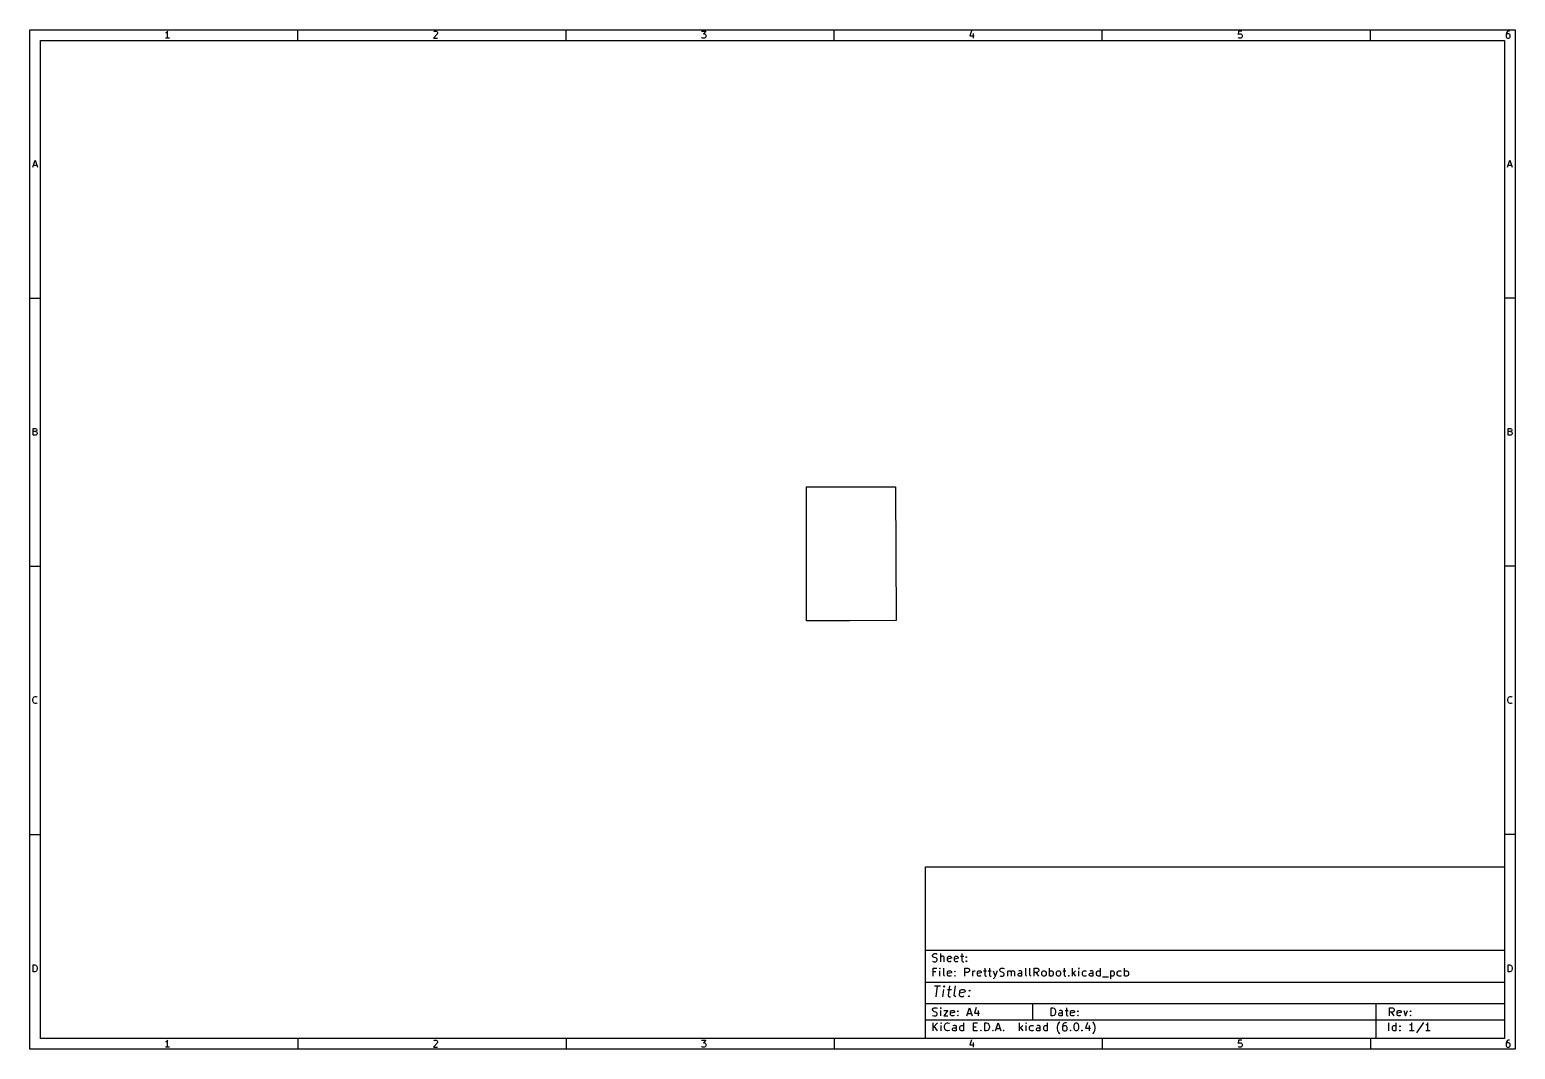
# Model space of a CAD drawing. Extents: x 28 to 814, y -567 to -28.
import ezdxf

# ---------------------------------------------------------------- set-up
doc = ezdxf.new("R2010")
doc.units = 0
doc.layers.get('0').update_dxf_attribs({"linetype": 'CONTINUOUS'})

msp = doc.modelspace()

# ---------------------------------------------------------------- linework, layer by layer
at = {"color": 7}
for points in [[(28.346484, -28.344234), (813.550318, -28.344234), (813.550318, -566.947833), (28.346484, -566.947833)], [(34.01578, -34.01353), (807.881021, -34.01353), (807.881021, -561.278537), (34.01578, -561.278537)], [(501.738998, -470.569789), (807.881021, -470.569789), (807.881021, -561.278537), (501.738998, -561.278537)], [(30.215999, -526.074741), (30.215999, -522.389698), (31.093391, -522.389698), (31.619825, -522.565177), (31.970783, -522.916132), (32.146262, -523.26709), (32.321738, -523.969002), (32.321738, -524.495436), (32.146262, -525.197349), (31.970783, -525.548304), (31.619825, -525.899262), (31.093391, -526.074741)], [(564.111384, -528.335872), (563.706435, -528.133396), (563.503959, -527.930922), (563.301485, -527.525973), (563.301485, -526.311122), (563.503959, -525.906173), (563.706435, -525.7037), (564.111384, -525.501223), (564.71881, -525.501223), (565.123759, -525.7037), (565.326232, -525.906173), (565.528708, -526.311122), (565.528708, -527.525973), (565.326232, -527.930922), (565.123759, -528.133396), (564.71881, -528.335872)], [(571.805431, -528.335872), (571.400481, -528.133396), (571.198005, -527.930922), (570.995529, -527.525973), (570.995529, -526.311122), (571.198005, -525.906173), (571.400481, -525.7037), (571.805431, -525.501223), (572.412853, -525.501223), (572.817805, -525.7037), (573.020279, -525.906173), (573.222755, -526.311122), (573.222755, -527.525973), (573.020279, -527.930922), (572.817805, -528.133396), (572.412853, -528.335872)], [(809.750537, -526.074741), (809.750537, -522.389698), (810.627929, -522.389698), (811.154363, -522.565177), (811.505321, -522.916132), (811.680799, -523.26709), (811.856276, -523.969002), (811.856276, -524.495436), (811.680799, -525.197349), (811.505321, -525.548304), (811.154363, -525.899262), (810.627929, -526.074741)], [(568.160881, -549.31227), (568.160881, -545.060297), (569.173255, -545.060297), (569.780681, -545.262773), (570.18563, -545.667723), (570.388106, -546.072672), (570.59058, -546.882571), (570.59058, -547.489996), (570.388106, -548.299895), (570.18563, -548.704844), (569.780681, -549.109794), (569.173255, -549.31227)], [(533.132728, -557.249285), (533.132728, -552.997313), (534.1451, -552.997313), (534.752526, -553.199789), (535.157475, -553.604738), (535.359951, -554.009687), (535.562424, -554.819586), (535.562424, -555.427012), (535.359951, -556.23691), (535.157475, -556.64186), (534.752526, -557.046809), (534.1451, -557.249285)], [(581.32175, -552.997313), (581.7267, -552.997313), (582.131649, -553.199789), (582.334122, -553.402262), (582.536599, -553.807211), (582.739075, -554.617113), (582.739075, -555.629485), (582.536599, -556.439386), (582.334122, -556.844336), (582.131649, -557.046809), (581.7267, -557.249285), (581.32175, -557.249285), (580.916798, -557.046809), (580.714325, -556.844336), (580.511849, -556.439386), (580.309376, -555.629485), (580.309376, -554.617113), (580.511849, -553.807211), (580.714325, -553.402262), (580.916798, -553.199789)]]:
    msp.add_lwpolyline(points, close=True, dxfattribs=at)
for points in [[(101.180072, -32.845925), (101.180072, -29.160882), (100.829117, -29.687316), (100.478159, -30.038273), (100.127204, -30.21375)], [(170.078902, -34.01353), (170.078902, -28.344234)], [(241.859623, -29.511837), (242.035099, -29.336361), (242.386057, -29.160882), (243.263448, -29.160882), (243.614403, -29.336361), (243.789882, -29.511837), (243.965361, -29.862795), (243.965361, -30.21375), (243.789882, -30.740186), (241.684144, -32.845925), (243.965361, -32.845925)], [(311.811321, -34.01353), (311.811321, -28.344234)], [(383.416562, -29.160882), (385.69778, -29.160882), (384.46943, -30.564707), (384.995867, -30.564707), (385.346822, -30.740186), (385.522301, -30.915662), (385.69778, -31.26662), (385.69778, -32.144012), (385.522301, -32.494967), (385.346822, -32.670446), (384.995867, -32.845925), (383.942996, -32.845925), (383.592041, -32.670446), (383.416562, -32.494967)], [(453.543739, -34.01353), (453.543739, -28.344234)], [(526.201849, -28.985403), (525.32446, -31.617575), (527.605674, -31.617575)], [(527.07924, -30.389228), (527.07924, -32.845925)], [(595.276157, -34.01353), (595.276157, -28.344234)], [(668.987138, -29.160882), (667.232354, -29.160882), (667.056878, -30.915662), (667.232354, -30.740186), (667.583312, -30.564707), (668.460704, -30.564707), (668.811659, -30.740186), (668.987138, -30.915662), (669.162616, -31.26662), (669.162616, -32.144012), (668.987138, -32.494967), (668.811659, -32.670446), (668.460704, -32.845925), (667.583312, -32.845925), (667.232354, -32.670446), (667.056878, -32.494967)], [(737.008576, -34.01353), (737.008576, -28.344234)], [(810.544077, -29.160882), (809.842164, -29.160882), (809.491209, -29.336361), (809.31573, -29.511837), (808.964773, -30.038273), (808.789297, -30.740186), (808.789297, -32.144012), (808.964773, -32.494967), (809.140252, -32.670446), (809.491209, -32.845925), (810.193122, -32.845925), (810.544077, -32.670446), (810.719556, -32.494967), (810.895035, -32.144012), (810.895035, -31.26662), (810.719556, -30.915662), (810.544077, -30.740186), (810.193122, -30.564707), (809.491209, -30.564707), (809.140252, -30.740186), (808.964773, -30.915662), (808.789297, -31.26662)], [(102.232943, -32.845925), (100.127204, -32.845925)], [(29.952783, -100.877486), (31.181132, -97.192443), (32.409479, -100.877486)], [(30.30374, -99.824615), (32.058521, -99.824615)], [(809.48732, -100.877486), (810.71567, -97.192443), (811.944016, -100.877486)], [(809.838278, -99.824615), (811.593059, -99.824615)], [(28.346484, -170.076652), (34.01578, -170.076652)], [(813.550318, -170.076652), (807.881021, -170.076652)], [(31.444349, -240.679642), (31.970783, -240.855121), (32.146262, -241.030599), (32.321738, -241.381554), (32.321738, -241.907991), (32.146262, -242.258946), (31.970783, -242.434425), (31.619825, -242.609904), (30.215999, -242.609904), (30.215999, -238.924861), (31.444349, -238.924861), (31.795304, -239.10034), (31.970783, -239.275816), (32.146262, -239.626774), (32.146262, -239.977729), (31.970783, -240.328687), (31.795304, -240.504166), (31.444349, -240.679642), (30.215999, -240.679642)], [(810.978887, -240.679642), (811.505321, -240.855121), (811.680799, -241.030599), (811.856276, -241.381554), (811.856276, -241.907991), (811.680799, -242.258946), (811.505321, -242.434425), (811.154363, -242.609904), (809.750537, -242.609904), (809.750537, -238.924861), (810.978887, -238.924861), (811.329842, -239.10034), (811.505321, -239.275816), (811.680799, -239.626774), (811.680799, -239.977729), (811.505321, -240.328687), (811.329842, -240.504166), (810.978887, -240.679642), (809.750537, -240.679642)], [(438.934557, -340.681722), (438.934557, -269.815532)], [(438.934557, -269.815532), (485.98972, -269.815532)], [(485.98972, -269.815532), (486.273184, -340.398257)], [(28.346484, -311.809071), (34.01578, -311.809071)], [(813.550318, -311.809071), (807.881021, -311.809071)], [(486.273184, -340.398257), (461.6857, -340.545489), (438.934557, -340.681722)], [(32.321738, -383.991365), (32.146262, -384.166843), (31.619825, -384.342322), (31.26887, -384.342322), (30.742436, -384.166843), (30.391478, -383.815886), (30.215999, -383.464931), (30.040523, -382.763018), (30.040523, -382.236584), (30.215999, -381.534671), (30.391478, -381.183713), (30.742436, -380.832758), (31.26887, -380.65728), (31.619825, -380.65728), (32.146262, -380.832758), (32.321738, -381.008234)], [(811.856276, -383.991365), (811.680799, -384.166843), (811.154363, -384.342322), (810.803408, -384.342322), (810.276974, -384.166843), (809.926016, -383.815886), (809.750537, -383.464931), (809.575061, -382.763018), (809.575061, -382.236584), (809.750537, -381.534671), (809.926016, -381.183713), (810.276974, -380.832758), (810.803408, -380.65728), (811.154363, -380.65728), (811.680799, -380.832758), (811.856276, -381.008234)], [(28.346484, -453.541489), (34.01578, -453.541489)], [(813.550318, -453.541489), (807.881021, -453.541489)], [(501.738998, -514.506838), (807.881021, -514.506838)], [(505.596143, -520.479845), (506.203569, -520.682321), (507.215941, -520.682321), (507.620893, -520.479845), (507.823366, -520.277372), (508.025842, -519.872422), (508.025842, -519.467473), (507.823366, -519.062521), (507.620893, -518.860048), (507.215941, -518.657572), (506.406042, -518.455098), (506.001093, -518.252622), (505.798616, -518.050149), (505.596143, -517.645197), (505.596143, -517.240247), (505.798616, -516.835298), (506.001093, -516.632825), (506.406042, -516.430349), (507.418417, -516.430349), (508.025842, -516.632825)], [(509.848116, -520.682321), (509.848116, -516.430349)], [(511.670389, -520.682321), (511.670389, -518.455098), (511.467913, -518.050149), (511.062964, -517.847673), (510.455541, -517.847673), (510.050589, -518.050149), (509.848116, -518.252622)], [(515.314936, -520.479845), (514.909987, -520.682321), (514.100088, -520.682321), (513.695139, -520.479845), (513.492663, -520.074896), (513.492663, -518.455098), (513.695139, -518.050149), (514.100088, -517.847673), (514.909987, -517.847673), (515.314936, -518.050149), (515.517413, -518.455098), (515.517413, -518.860048), (513.492663, -519.264997)], [(518.959486, -520.479845), (518.554534, -520.682321), (517.744635, -520.682321), (517.339686, -520.479845), (517.13721, -520.074896), (517.13721, -518.455098), (517.339686, -518.050149), (517.744635, -517.847673), (518.554534, -517.847673), (518.959486, -518.050149), (519.16196, -518.455098), (519.16196, -518.860048), (517.13721, -519.264997)], [(520.376811, -517.847673), (521.996608, -517.847673)], [(520.984233, -516.430349), (520.984233, -520.074896), (521.186709, -520.479845), (521.591659, -520.682321), (521.996608, -520.682321)], [(523.413932, -518.050149), (523.616408, -518.252622), (523.413932, -518.455098), (523.211459, -518.252622), (523.413932, -518.050149), (523.413932, -518.455098)], [(505.798616, -528.335872), (505.798616, -524.083899), (507.823366, -524.083899)], [(509.443166, -524.083899), (509.24069, -524.286375), (509.443166, -524.488849), (509.64564, -524.286375), (509.443166, -524.083899), (509.443166, -524.488849)], [(509.443166, -528.335872), (509.443166, -525.501223)], [(512.075339, -528.335872), (511.670389, -528.133396), (511.467913, -527.728446), (511.467913, -524.083899)], [(515.314936, -528.133396), (514.909987, -528.335872), (514.100088, -528.335872), (513.695139, -528.133396), (513.492663, -527.728446), (513.492663, -526.108649), (513.695139, -525.7037), (514.100088, -525.501223), (514.909987, -525.501223), (515.314936, -525.7037), (515.517413, -526.108649), (515.517413, -526.513598), (513.492663, -526.918548)], [(517.339686, -525.7037), (517.542162, -525.906173), (517.339686, -526.108649), (517.13721, -525.906173), (517.339686, -525.7037), (517.339686, -526.108649)], [(522.604033, -528.335872), (522.604033, -524.083899), (524.223831, -524.083899), (524.628783, -524.286375), (524.831256, -524.488849), (525.033732, -524.893798), (525.033732, -525.501223), (524.831256, -525.906173), (524.628783, -526.108649), (524.223831, -526.311122), (522.604033, -526.311122)], [(523.413932, -520.277372), (523.616408, -520.479845), (523.413932, -520.682321), (523.211459, -520.479845), (523.413932, -520.277372), (523.413932, -520.682321)], [(526.856006, -528.335872), (526.856006, -525.501223)], [(526.856006, -526.311122), (527.058479, -525.906173), (527.260955, -525.7037), (527.665905, -525.501223), (528.070854, -525.501223)], [(531.107979, -528.133396), (530.703029, -528.335872), (529.893128, -528.335872), (529.488178, -528.133396), (529.285705, -527.728446), (529.285705, -526.108649), (529.488178, -525.7037), (529.893128, -525.501223), (530.703029, -525.501223), (531.107979, -525.7037), (531.310452, -526.108649), (531.310452, -526.513598), (529.285705, -526.918548)], [(532.525303, -525.501223), (534.1451, -525.501223)], [(533.132728, -524.083899), (533.132728, -527.728446), (533.335201, -528.133396), (533.740151, -528.335872), (534.1451, -528.335872)], [(534.955002, -525.501223), (536.574799, -525.501223)], [(535.562424, -524.083899), (535.562424, -527.728446), (535.7649, -528.133396), (536.16985, -528.335872), (536.574799, -528.335872)], [(537.587174, -525.501223), (538.599549, -528.335872)], [(539.611924, -525.501223), (538.599549, -528.335872), (538.194599, -529.348247), (537.992123, -529.55072), (537.587174, -529.753196)], [(541.029248, -528.133396), (541.636673, -528.335872), (542.649045, -528.335872), (543.053997, -528.133396), (543.256471, -527.930922), (543.458947, -527.525973), (543.458947, -527.121024), (543.256471, -526.716072), (543.053997, -526.513598), (542.649045, -526.311122), (541.839147, -526.108649), (541.434197, -525.906173), (541.231721, -525.7037), (541.029248, -525.298747), (541.029248, -524.893798), (541.231721, -524.488849), (541.434197, -524.286375), (541.839147, -524.083899), (542.851521, -524.083899), (543.458947, -524.286375)], [(545.28122, -528.335872), (545.28122, -525.501223)], [(545.28122, -525.906173), (545.483694, -525.7037), (545.888646, -525.501223), (546.496068, -525.501223), (546.901018, -525.7037), (547.103494, -526.108649), (547.103494, -528.335872)], [(547.103494, -526.108649), (547.30597, -525.7037), (547.710919, -525.501223), (548.318342, -525.501223), (548.723294, -525.7037), (548.925767, -526.108649), (548.925767, -528.335872)], [(552.772791, -528.335872), (552.772791, -526.108649), (552.570315, -525.7037), (552.165365, -525.501223), (551.355466, -525.501223), (550.950517, -525.7037)], [(555.404963, -528.335872), (555.000014, -528.133396), (554.79754, -527.728446), (554.79754, -524.083899)], [(557.632189, -528.335872), (557.227239, -528.133396), (557.024763, -527.728446), (557.024763, -524.083899)], [(559.251986, -528.335872), (559.251986, -524.083899), (560.871786, -524.083899), (561.276736, -524.286375), (561.479212, -524.488849), (561.681685, -524.893798), (561.681685, -525.501223), (561.479212, -525.906173), (561.276736, -526.108649), (560.871786, -526.311122), (559.251986, -526.311122)], [(567.350982, -528.335872), (567.350982, -524.083899)], [(567.350982, -525.7037), (567.755931, -525.501223), (568.565833, -525.501223), (568.970782, -525.7037), (569.173255, -525.906173), (569.375732, -526.311122), (569.375732, -527.525973), (569.173255, -527.930922), (568.970782, -528.133396), (568.565833, -528.335872), (567.755931, -528.335872), (567.350982, -528.133396)], [(574.437603, -525.501223), (576.057403, -525.501223)], [(575.045028, -524.083899), (575.045028, -527.728446), (575.247502, -528.133396), (575.652454, -528.335872), (576.057403, -528.335872)], [(579.499474, -528.335872), (579.499474, -524.083899)], [(581.119274, -525.501223), (579.499474, -527.121024)], [(582.941548, -524.083899), (582.739075, -524.286375), (582.941548, -524.488849), (583.144024, -524.286375), (582.941548, -524.083899), (582.941548, -524.488849)], [(582.941548, -528.335872), (582.941548, -525.501223)], [(586.788571, -528.133396), (586.383622, -528.335872), (585.573723, -528.335872), (585.168771, -528.133396), (584.966298, -527.930922), (584.763821, -527.525973), (584.763821, -526.311122), (584.966298, -525.906173), (585.168771, -525.7037), (585.573723, -525.501223), (586.383622, -525.501223), (586.788571, -525.7037)], [(590.433118, -528.335872), (590.433118, -526.108649), (590.230645, -525.7037), (589.825696, -525.501223), (589.015794, -525.501223), (588.610845, -525.7037)], [(594.280141, -528.133396), (593.875192, -528.335872), (593.065293, -528.335872), (592.660344, -528.133396), (592.457868, -527.930922), (592.255392, -527.525973), (592.255392, -526.311122), (592.457868, -525.906173), (592.660344, -525.7037), (593.065293, -525.501223), (593.875192, -525.501223), (594.280141, -525.7037)], [(594.280141, -528.335872), (594.280141, -524.083899)], [(599.544489, -525.501223), (599.544489, -529.753196)], [(599.544489, -525.7037), (599.949438, -525.501223), (600.759337, -525.501223), (601.164289, -525.7037), (601.366762, -525.906173), (601.569238, -526.311122), (601.569238, -527.525973), (601.366762, -527.930922), (601.164289, -528.133396), (600.759337, -528.335872), (599.949438, -528.335872), (599.544489, -528.133396)], [(605.213786, -528.133396), (604.808836, -528.335872), (603.998937, -528.335872), (603.593985, -528.133396), (603.391512, -527.930922), (603.189036, -527.525973), (603.189036, -526.311122), (603.391512, -525.906173), (603.593985, -525.7037), (603.998937, -525.501223), (604.808836, -525.501223), (605.213786, -525.7037)], [(607.036059, -528.335872), (607.036059, -524.083899)], [(607.036059, -525.7037), (607.441008, -525.501223), (608.25091, -525.501223), (608.655859, -525.7037), (608.858333, -525.906173), (609.060809, -526.311122), (609.060809, -527.525973), (608.858333, -527.930922), (608.655859, -528.133396), (608.25091, -528.335872), (607.441008, -528.335872), (607.036059, -528.133396)], [(501.738998, -531.514729), (807.881021, -531.514729)], [(507.215941, -526.108649), (505.798616, -526.108649)], [(506.592993, -533.512478), (509.832593, -533.512478)], [(507.504131, -539.181775), (508.212793, -533.512478)], [(511.722357, -533.512478), (511.418644, -533.782447), (511.654867, -534.052414), (511.95858, -533.782447), (511.722357, -533.512478), (511.654867, -534.052414)], [(514.422022, -533.512478), (513.8146, -538.371876), (514.017073, -538.911809), (514.523262, -539.181775), (515.063194, -539.181775)], [(517.762859, -539.181775), (517.256671, -538.911809), (517.054197, -538.371876), (517.66162, -533.512478)], [(517.339686, -527.930922), (517.542162, -528.133396), (517.339686, -528.335872), (517.13721, -528.133396), (517.339686, -527.930922), (517.339686, -528.335872)], [(552.772791, -528.133396), (552.367841, -528.335872), (551.355466, -528.335872), (550.950517, -528.133396), (550.748041, -527.728446), (550.748041, -527.323497), (550.950517, -526.918548), (551.355466, -526.716072), (552.367841, -526.716072), (552.772791, -526.513598)], [(561.681685, -528.335872), (560.264361, -526.311122)], [(577.474727, -527.930922), (577.677201, -528.133396), (577.474727, -528.335872), (577.272251, -528.133396), (577.474727, -527.930922), (577.474727, -528.335872)], [(579.904426, -526.716072), (581.119274, -528.335872)], [(590.433118, -528.133396), (590.028169, -528.335872), (589.015794, -528.335872), (588.610845, -528.133396), (588.408371, -527.728446), (588.408371, -527.323497), (588.610845, -526.918548), (589.015794, -526.716072), (590.028169, -526.716072), (590.433118, -526.513598)], [(595.292516, -528.740821), (598.532114, -528.740821)], [(511.013695, -539.181775), (511.486137, -535.402245)], [(513.375904, -535.402245), (515.535634, -535.402245)], [(522.116069, -538.911809), (521.54239, -539.181775), (520.462525, -539.181775), (519.956336, -538.911809), (519.753863, -538.371876), (520.023829, -536.212144), (520.361285, -535.672211), (520.934964, -535.402245), (522.014832, -535.402245), (522.521018, -535.672211), (522.723494, -536.212144), (522.656001, -536.752079), (519.888846, -537.292011)], [(524.84948, -538.641843), (525.0857, -538.911809), (524.781987, -539.181775), (524.545768, -538.911809), (524.84948, -538.641843), (524.781987, -539.181775)], [(525.220683, -535.672211), (525.456903, -535.942177), (525.153193, -536.212144), (524.91697, -535.942177), (525.220683, -535.672211), (525.153193, -536.212144)], [(501.738998, -542.853322), (807.881021, -542.853322)], [(505.596143, -549.109794), (506.203569, -549.31227), (507.215941, -549.31227), (507.620893, -549.109794), (507.823366, -548.90732), (508.025842, -548.502371), (508.025842, -548.097422), (507.823366, -547.692469), (507.620893, -547.489996), (507.215941, -547.28752), (506.406042, -547.085047), (506.001093, -546.882571), (505.798616, -546.680097), (505.596143, -546.275145), (505.596143, -545.870196), (505.798616, -545.465247), (506.001093, -545.262773), (506.406042, -545.060297), (507.418417, -545.060297), (508.025842, -545.262773)], [(509.848116, -545.060297), (509.64564, -545.262773), (509.848116, -545.465247), (510.050589, -545.262773), (509.848116, -545.060297), (509.848116, -545.465247)], [(509.848116, -549.31227), (509.848116, -546.477621)], [(511.467913, -546.477621), (513.695139, -546.477621), (511.467913, -549.31227), (513.695139, -549.31227)], [(516.934737, -549.109794), (516.529787, -549.31227), (515.719886, -549.31227), (515.314936, -549.109794), (515.112463, -548.704844), (515.112463, -547.085047), (515.314936, -546.680097), (515.719886, -546.477621), (516.529787, -546.477621), (516.934737, -546.680097), (517.13721, -547.085047), (517.13721, -547.489996), (515.112463, -547.894946)], [(518.959486, -546.680097), (519.16196, -546.882571), (518.959486, -547.085047), (518.75701, -546.882571), (518.959486, -546.680097), (518.959486, -547.085047)], [(518.959486, -548.90732), (519.16196, -549.109794), (518.959486, -549.31227), (518.75701, -549.109794), (518.959486, -548.90732), (518.959486, -549.31227)], [(523.616408, -549.31227), (525.033732, -545.060297), (526.451057, -549.31227)], [(524.021358, -548.097422), (526.046107, -548.097422)], [(528.67828, -544.857821), (527.665905, -547.894946), (530.29808, -547.894946)], [(529.690654, -546.477621), (529.690654, -549.31227)], [(558.431965, -542.853322), (558.431965, -551.357267)], [(574.23513, -549.109794), (573.830177, -549.31227), (572.817805, -549.31227), (572.412853, -549.109794), (572.21038, -548.704844), (572.21038, -548.299895), (572.412853, -547.894946), (572.817805, -547.692469), (573.830177, -547.692469), (574.23513, -547.489996)], [(574.23513, -549.31227), (574.23513, -547.085047), (574.032653, -546.680097), (573.627704, -546.477621), (572.817805, -546.477621), (572.412853, -546.680097)], [(575.652454, -546.477621), (577.272251, -546.477621)], [(576.259876, -545.060297), (576.259876, -548.704844), (576.462352, -549.109794), (576.867302, -549.31227), (577.272251, -549.31227)], [(580.309376, -549.109794), (579.904426, -549.31227), (579.094525, -549.31227), (578.689575, -549.109794), (578.487102, -548.704844), (578.487102, -547.085047), (578.689575, -546.680097), (579.094525, -546.477621), (579.904426, -546.477621), (580.309376, -546.680097), (580.511849, -547.085047), (580.511849, -547.489996), (578.487102, -547.894946)], [(582.334122, -546.680097), (582.536599, -546.882571), (582.334122, -547.085047), (582.131649, -546.882571), (582.334122, -546.680097), (582.334122, -547.085047)], [(582.334122, -548.90732), (582.536599, -549.109794), (582.334122, -549.31227), (582.131649, -549.109794), (582.334122, -548.90732), (582.334122, -549.31227)], [(739.84946, -542.853322), (739.84946, -561.278537)], [(747.083886, -549.31227), (747.083886, -545.060297), (748.703686, -545.060297), (749.108635, -545.262773), (749.311111, -545.465247), (749.513585, -545.870196), (749.513585, -546.477621), (749.311111, -546.882571), (749.108635, -547.085047), (748.703686, -547.28752), (747.083886, -547.28752)], [(749.513585, -549.31227), (748.09626, -547.28752)], [(752.955658, -549.109794), (752.550709, -549.31227), (751.74081, -549.31227), (751.335858, -549.109794), (751.133385, -548.704844), (751.133385, -547.085047), (751.335858, -546.680097), (751.74081, -546.477621), (752.550709, -546.477621), (752.955658, -546.680097), (753.158135, -547.085047), (753.158135, -547.489996), (751.133385, -547.894946)], [(754.575459, -546.477621), (755.587831, -549.31227), (756.600206, -546.477621)], [(758.220006, -546.680097), (758.422479, -546.882571), (758.220006, -547.085047), (758.01753, -546.882571), (758.220006, -546.680097), (758.220006, -547.085047)], [(758.220006, -548.90732), (758.422479, -549.109794), (758.220006, -549.31227), (758.01753, -549.109794), (758.220006, -548.90732), (758.220006, -549.31227)], [(501.738998, -551.357267), (807.881021, -551.357267)], [(505.798616, -557.249285), (505.798616, -552.997313)], [(508.228316, -552.997313), (505.798616, -555.427012)], [(508.228316, -557.249285), (506.406042, -554.819586)], [(510.050589, -552.997313), (509.848116, -553.199789), (510.050589, -553.402262), (510.253065, -553.199789), (510.050589, -552.997313), (510.050589, -553.402262)], [(510.050589, -557.249285), (510.050589, -554.414637)], [(514.505038, -556.844336), (514.302562, -557.046809), (513.695139, -557.249285), (513.29019, -557.249285), (512.682764, -557.046809), (512.277815, -556.64186), (512.075339, -556.23691), (511.872865, -555.427012), (511.872865, -554.819586), (512.075339, -554.009687), (512.277815, -553.604738), (512.682764, -553.199789), (513.29019, -552.997313), (513.695139, -552.997313), (514.302562, -553.199789), (514.505038, -553.402262)], [(518.149585, -557.046809), (517.744635, -557.249285), (516.732261, -557.249285), (516.327311, -557.046809), (516.124838, -556.64186), (516.124838, -556.23691), (516.327311, -555.831961), (516.732261, -555.629485), (517.744635, -555.629485), (518.149585, -555.427012)], [(518.149585, -557.249285), (518.149585, -555.022062), (517.947112, -554.617113), (517.542162, -554.414637), (516.732261, -554.414637), (516.327311, -554.617113)], [(521.996608, -557.046809), (521.591659, -557.249285), (520.78176, -557.249285), (520.376811, -557.046809), (520.174334, -556.844336), (519.971858, -556.439386), (519.971858, -555.224536), (520.174334, -554.819586), (520.376811, -554.617113), (520.78176, -554.414637), (521.591659, -554.414637), (521.996608, -554.617113)], [(521.996608, -557.249285), (521.996608, -552.997313)], [(529.285705, -557.249285), (527.260955, -557.249285), (527.260955, -552.997313), (529.285705, -552.997313)], [(527.260955, -555.022062), (528.67828, -555.022062)], [(531.107979, -556.844336), (531.310452, -557.046809), (531.107979, -557.249285), (530.905502, -557.046809), (531.107979, -556.844336), (531.107979, -557.249285)], [(537.384701, -556.844336), (537.587174, -557.046809), (537.384701, -557.249285), (537.182225, -557.046809), (537.384701, -556.844336), (537.384701, -557.249285)], [(538.802025, -557.249285), (540.219349, -552.997313), (541.636673, -557.249285)], [(539.206974, -556.034437), (541.231721, -556.034437)], [(543.053997, -556.844336), (543.256471, -557.046809), (543.053997, -557.249285), (542.851521, -557.046809), (543.053997, -556.844336), (543.053997, -557.249285)], [(551.557943, -557.249285), (551.557943, -552.997313)], [(553.17774, -554.414637), (551.557943, -556.034437)], [(551.962892, -555.629485), (553.17774, -557.249285)], [(555.000014, -552.997313), (554.79754, -553.199789), (555.000014, -553.402262), (555.20249, -553.199789), (555.000014, -552.997313), (555.000014, -553.402262)], [(555.000014, -557.249285), (555.000014, -554.414637)], [(558.847037, -557.046809), (558.442087, -557.249285), (557.632189, -557.249285), (557.227239, -557.046809), (557.024763, -556.844336), (556.822287, -556.439386), (556.822287, -555.224536), (557.024763, -554.819586), (557.227239, -554.617113), (557.632189, -554.414637), (558.442087, -554.414637), (558.847037, -554.617113)], [(562.491584, -557.046809), (562.086635, -557.249285), (561.07426, -557.249285), (560.66931, -557.046809), (560.466837, -556.64186), (560.466837, -556.23691), (560.66931, -555.831961), (561.07426, -555.629485), (562.086635, -555.629485), (562.491584, -555.427012)], [(562.491584, -557.249285), (562.491584, -555.022062), (562.289111, -554.617113), (561.884161, -554.414637), (561.07426, -554.414637), (560.66931, -554.617113)], [(566.338607, -557.046809), (565.933658, -557.249285), (565.123759, -557.249285), (564.71881, -557.046809), (564.516334, -556.844336), (564.31386, -556.439386), (564.31386, -555.224536), (564.516334, -554.819586), (564.71881, -554.617113), (565.123759, -554.414637), (565.933658, -554.414637), (566.338607, -554.617113)], [(566.338607, -557.249285), (566.338607, -552.997313)], [(572.817805, -558.869085), (572.615329, -558.666609), (572.21038, -558.059184), (572.007904, -557.654235), (571.805431, -557.046809), (571.602954, -556.034437), (571.602954, -555.224536), (571.805431, -554.212161), (572.007904, -553.604738), (572.21038, -553.199789), (572.615329, -552.592363), (572.817805, -552.389887)], [(576.259876, -552.997313), (575.449978, -552.997313), (575.045028, -553.199789), (574.842552, -553.402262), (574.437603, -554.009687), (574.23513, -554.819586), (574.23513, -556.439386), (574.437603, -556.844336), (574.640079, -557.046809), (575.045028, -557.249285), (575.854927, -557.249285), (576.259876, -557.046809), (576.462352, -556.844336), (576.664826, -556.439386), (576.664826, -555.427012), (576.462352, -555.022062), (576.259876, -554.819586), (575.854927, -554.617113), (575.045028, -554.617113), (574.640079, -554.819586), (574.437603, -555.022062), (574.23513, -555.427012)], [(578.487102, -556.844336), (578.689575, -557.046809), (578.487102, -557.249285), (578.284626, -557.046809), (578.487102, -556.844336), (578.487102, -557.249285)], [(584.561348, -556.844336), (584.763821, -557.046809), (584.561348, -557.249285), (584.358872, -557.046809), (584.561348, -556.844336), (584.561348, -557.249285)], [(587.395997, -552.794837), (586.383622, -555.831961), (589.015794, -555.831961)], [(588.408371, -554.414637), (588.408371, -557.249285)], [(590.230645, -558.869085), (590.433118, -558.666609), (590.838068, -558.059184), (591.040544, -557.654235), (591.24302, -557.046809), (591.445493, -556.034437), (591.445493, -555.224536), (591.24302, -554.212161), (591.040544, -553.604738), (590.838068, -553.199789), (590.433118, -552.592363), (590.230645, -552.389887)], [(746.743728, -557.249285), (746.743728, -552.997313)], [(750.590751, -557.046809), (750.185802, -557.249285), (749.375903, -557.249285), (748.970954, -557.046809), (748.768477, -556.844336), (748.566004, -556.439386), (748.566004, -555.224536), (748.768477, -554.819586), (748.970954, -554.617113), (749.375903, -554.414637), (750.185802, -554.414637), (750.590751, -554.617113)], [(750.590751, -557.249285), (750.590751, -552.997313)], [(752.615501, -554.617113), (752.817977, -554.819586), (752.615501, -555.022062), (752.413025, -554.819586), (752.615501, -554.617113), (752.615501, -555.022062)], [(752.615501, -556.844336), (752.817977, -557.046809), (752.615501, -557.249285), (752.413025, -557.046809), (752.615501, -556.844336), (752.615501, -557.249285)], [(758.892223, -557.249285), (758.892223, -552.997313), (758.487274, -553.604738), (758.082321, -554.009687), (757.677372, -554.212161)], [(760.107071, -557.249285), (757.677372, -557.249285)], [(764.966469, -552.794837), (761.321922, -558.26166)], [(767.396168, -557.249285), (767.396168, -552.997313), (766.991219, -553.604738), (766.586266, -554.009687), (766.181317, -554.212161)], [(768.611016, -557.249285), (766.181317, -557.249285)], [(101.180072, -565.780227), (101.180072, -562.095185), (100.829117, -562.621618), (100.478159, -562.972576), (100.127204, -563.148052)], [(170.078902, -561.278537), (170.078902, -566.947833)], [(241.859623, -562.44614), (242.035099, -562.270663), (242.386057, -562.095185), (243.263448, -562.095185), (243.614403, -562.270663), (243.789882, -562.44614), (243.965361, -562.797097), (243.965361, -563.148052), (243.789882, -563.674489), (241.684144, -565.780227), (243.965361, -565.780227)], [(311.811321, -561.278537), (311.811321, -566.947833)], [(383.416562, -562.095185), (385.69778, -562.095185), (384.46943, -563.49901), (384.995867, -563.49901), (385.346822, -563.674489), (385.522301, -563.849965), (385.69778, -564.200923), (385.69778, -565.078315), (385.522301, -565.42927), (385.346822, -565.604749), (384.995867, -565.780227), (383.942996, -565.780227), (383.592041, -565.604749), (383.416562, -565.42927)], [(453.543739, -561.278537), (453.543739, -566.947833)], [(526.201849, -561.919706), (525.32446, -564.551878), (527.605674, -564.551878)], [(527.07924, -563.323531), (527.07924, -565.780227)], [(595.276157, -561.278537), (595.276157, -566.947833)], [(668.987138, -562.095185), (667.232354, -562.095185), (667.056878, -563.849965), (667.232354, -563.674489), (667.583312, -563.49901), (668.460704, -563.49901), (668.811659, -563.674489), (668.987138, -563.849965), (669.162616, -564.200923), (669.162616, -565.078315), (668.987138, -565.42927), (668.811659, -565.604749), (668.460704, -565.780227), (667.583312, -565.780227), (667.232354, -565.604749), (667.056878, -565.42927)], [(737.008576, -561.278537), (737.008576, -566.947833)], [(810.544077, -562.095185), (809.842164, -562.095185), (809.491209, -562.270663), (809.31573, -562.44614), (808.964773, -562.972576), (808.789297, -563.674489), (808.789297, -565.078315), (808.964773, -565.42927), (809.140252, -565.604749), (809.491209, -565.780227), (810.193122, -565.780227), (810.544077, -565.604749), (810.719556, -565.42927), (810.895035, -565.078315), (810.895035, -564.200923), (810.719556, -563.849965), (810.544077, -563.674489), (810.193122, -563.49901), (809.491209, -563.49901), (809.140252, -563.674489), (808.964773, -563.849965), (808.789297, -564.200923)], [(102.232943, -565.780227), (100.127204, -565.780227)]]:
    msp.add_lwpolyline(points, dxfattribs=at)

doc.saveas('drawing.dxf')
